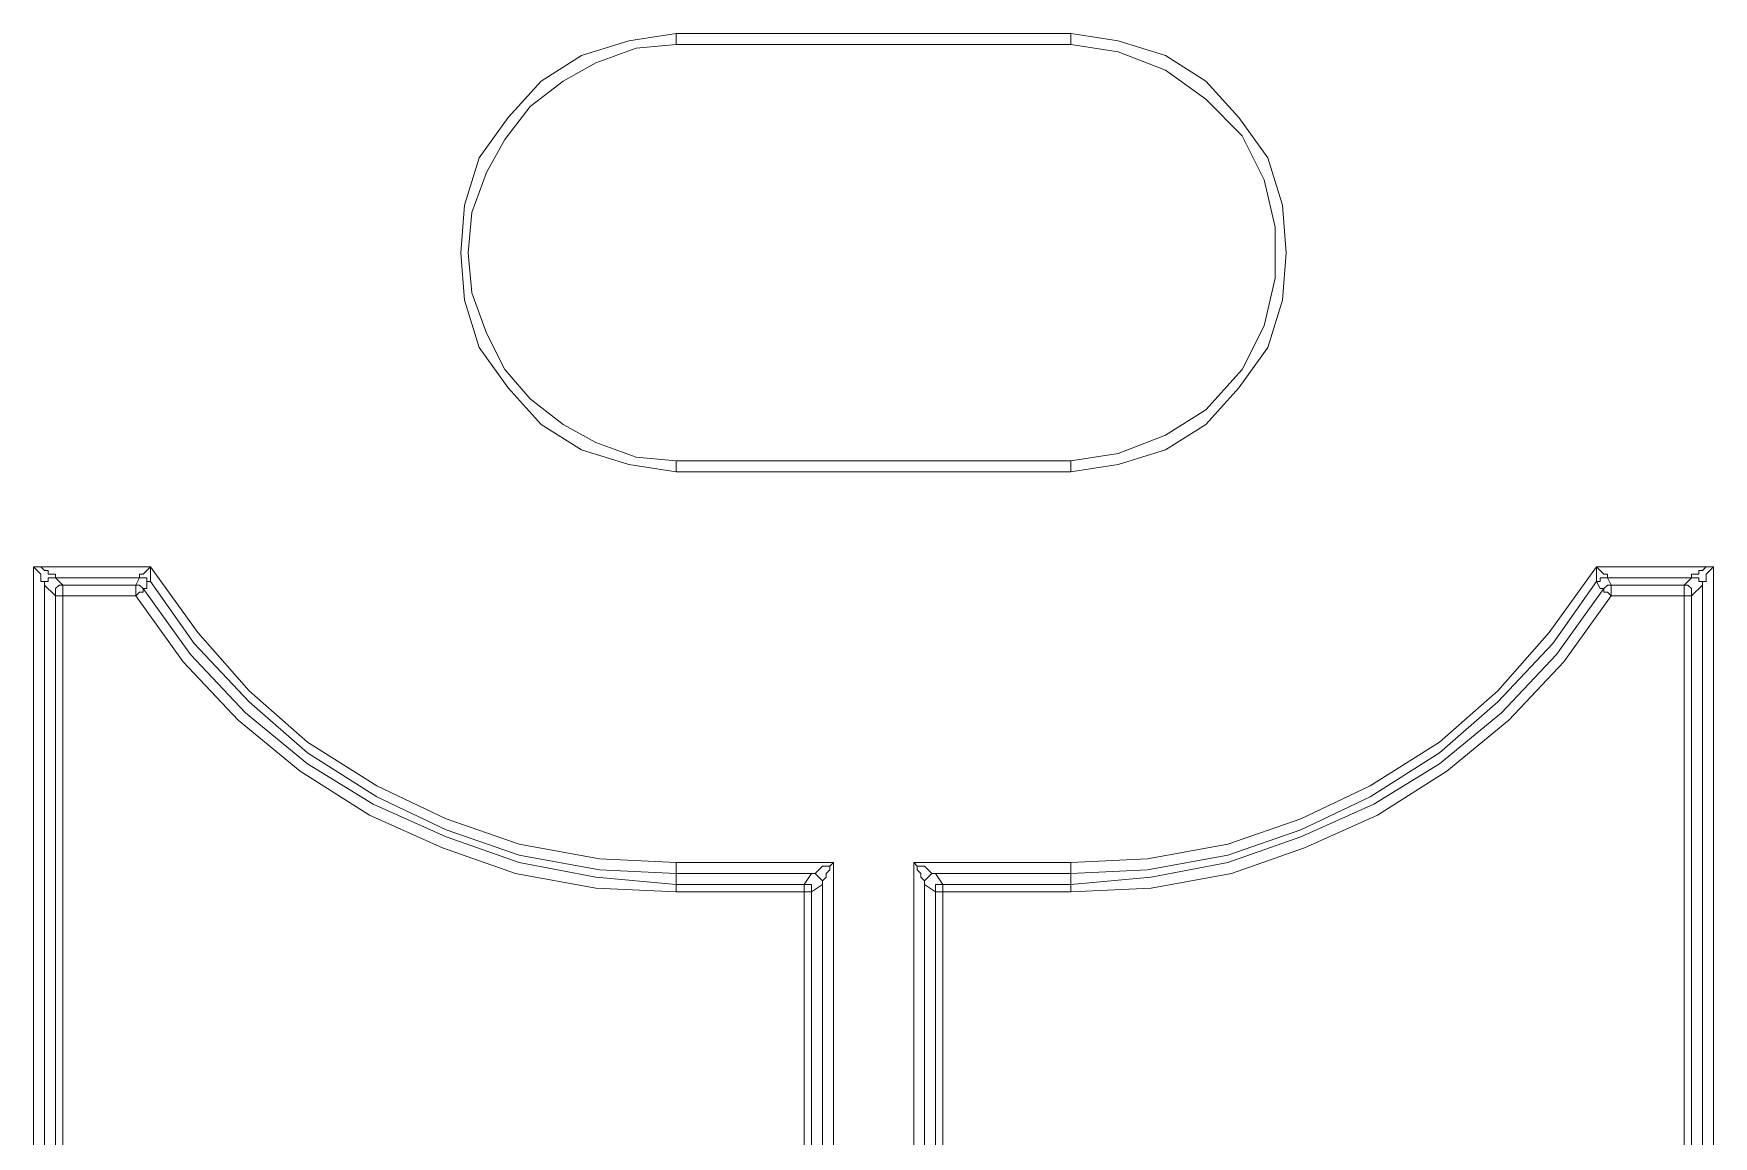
# Model space of a CAD drawing. Header units: centimetres. Extents: x -12.5 to 12.5, y -6.1 to 6.1.
# Drawn here: x -9.046 to -7.423, y -5.061 to -3.995 of the extents above; entities that cross this region are included whole.
import ezdxf

# ---------------------------------------------------------------- set-up
doc = ezdxf.new("R2010")
doc.units = ezdxf.units.CM
doc.header["$MEASUREMENT"] = 0
doc.layers.add('Camada 1', color=7, linetype='Continuous')

msp = doc.modelspace()

# ---------------------------------------------------------------- linework, layer by layer
at = {"layer": 'Camada 1', "lineweight": 9}
for points, knots in [([(-8.42495, -4.41862), (-8.42495, -4.41862), (-8.47081, -4.41156), (-8.47081, -4.41156), (-8.47081, -4.41156), (-8.51667, -4.39745), (-8.51667, -4.39745), (-8.51667, -4.39745), (-8.55548, -4.37276), (-8.55548, -4.37276), (-8.55548, -4.37276), (-8.58723, -4.33748), (-8.58723, -4.33748), (-8.58723, -4.33748), (-8.61545, -4.29867), (-8.61545, -4.29867), (-8.61545, -4.29867), (-8.62956, -4.25281), (-8.62956, -4.25281), (-8.62956, -4.25281), (-8.63309, -4.20695), (-8.63309, -4.20695), (-8.63309, -4.20695), (-8.62956, -4.16109), (-8.62956, -4.16109), (-8.62956, -4.16109), (-8.61545, -4.11523), (-8.61545, -4.11523), (-8.61545, -4.11523), (-8.58723, -4.07642), (-8.58723, -4.07642), (-8.58723, -4.07642), (-8.55548, -4.04114), (-8.55548, -4.04114), (-8.55548, -4.04114), (-8.51667, -4.01645), (-8.51667, -4.01645), (-8.51667, -4.01645), (-8.47081, -4.00234), (-8.47081, -4.00234), (-8.47081, -4.00234), (-8.42495, -3.99528), (-8.42495, -3.99528)], [0, 0, 0, 0, 0.0714286, 0.0714286, 0.0714286, 0.1428571, 0.1428571, 0.1428571, 0.2142857, 0.2142857, 0.2142857, 0.2857143, 0.2857143, 0.2857143, 0.3571429, 0.3571429, 0.3571429, 0.4285714, 0.4285714, 0.4285714, 0.5, 0.5, 0.5, 0.5714286, 0.5714286, 0.5714286, 0.6428571, 0.6428571, 0.6428571, 0.7142857, 0.7142857, 0.7142857, 0.7857143, 0.7857143, 0.7857143, 0.8571429, 0.8571429, 0.8571429, 0.9285714, 0.9285714, 0.9285714, 1, 1, 1, 1]), ([(-8.62603, -4.20695), (-8.62603, -4.20695), (-8.6225, -4.16815), (-8.6225, -4.16815), (-8.6225, -4.16815), (-8.60839, -4.12934), (-8.60839, -4.12934), (-8.60839, -4.12934), (-8.59075, -4.09759), (-8.59075, -4.09759), (-8.59075, -4.09759), (-8.56606, -4.06584), (-8.56606, -4.06584), (-8.56606, -4.06584), (-8.53431, -4.04114), (-8.53431, -4.04114), (-8.53431, -4.04114), (-8.50256, -4.02351), (-8.50256, -4.02351), (-8.50256, -4.02351), (-8.46375, -4.0094), (-8.46375, -4.0094), (-8.46375, -4.0094), (-8.42495, -4.00587), (-8.42495, -4.00587)], [0, 0, 0, 0, 0.125, 0.125, 0.125, 0.25, 0.25, 0.25, 0.375, 0.375, 0.375, 0.5, 0.5, 0.5, 0.625, 0.625, 0.625, 0.75, 0.75, 0.75, 0.875, 0.875, 0.875, 1, 1, 1, 1]), ([(-8.42495, -3.99528), (-8.42495, -3.99528), (-8.42495, -3.99881), (-8.42495, -3.99881), (-8.42495, -3.99881), (-8.42495, -4.00234), (-8.42495, -4.00234), (-8.42495, -4.00234), (-8.42495, -4.00587), (-8.42495, -4.00587)], [0, 0, 0, 0, 0.3333333, 0.3333333, 0.3333333, 0.6666667, 0.6666667, 0.6666667, 1, 1, 1, 1]), ([(-8.04395, -3.99528), (-8.04395, -3.99528), (-7.99809, -4.00234), (-7.99809, -4.00234), (-7.99809, -4.00234), (-7.95223, -4.01645), (-7.95223, -4.01645), (-7.95223, -4.01645), (-7.91342, -4.04114), (-7.91342, -4.04114), (-7.91342, -4.04114), (-7.88167, -4.07642), (-7.88167, -4.07642), (-7.88167, -4.07642), (-7.85345, -4.11523), (-7.85345, -4.11523), (-7.85345, -4.11523), (-7.83934, -4.16109), (-7.83934, -4.16109), (-7.83934, -4.16109), (-7.83581, -4.20695), (-7.83581, -4.20695), (-7.83581, -4.20695), (-7.83934, -4.25281), (-7.83934, -4.25281), (-7.83934, -4.25281), (-7.85345, -4.29867), (-7.85345, -4.29867), (-7.85345, -4.29867), (-7.88167, -4.33748), (-7.88167, -4.33748), (-7.88167, -4.33748), (-7.91342, -4.37276), (-7.91342, -4.37276), (-7.91342, -4.37276), (-7.95223, -4.39745), (-7.95223, -4.39745), (-7.95223, -4.39745), (-7.99809, -4.41156), (-7.99809, -4.41156), (-7.99809, -4.41156), (-8.04395, -4.41862), (-8.04395, -4.41862)], [0, 0, 0, 0, 0.0714286, 0.0714286, 0.0714286, 0.1428571, 0.1428571, 0.1428571, 0.2142857, 0.2142857, 0.2142857, 0.2857143, 0.2857143, 0.2857143, 0.3571429, 0.3571429, 0.3571429, 0.4285714, 0.4285714, 0.4285714, 0.5, 0.5, 0.5, 0.5714286, 0.5714286, 0.5714286, 0.6428571, 0.6428571, 0.6428571, 0.7142857, 0.7142857, 0.7142857, 0.7857143, 0.7857143, 0.7857143, 0.8571429, 0.8571429, 0.8571429, 0.9285714, 0.9285714, 0.9285714, 1, 1, 1, 1]), ([(-8.04395, -4.00587), (-8.04395, -4.00587), (-8.04395, -4.00587), (-8.04395, -4.00587), (-8.04395, -4.00587), (-8.04395, -4.00234), (-8.04395, -4.00234), (-8.04395, -4.00234), (-8.04395, -3.99881), (-8.04395, -3.99881), (-8.04395, -3.99881), (-8.04395, -3.99528), (-8.04395, -3.99528)], [0, 0, 0, 0, 0.25, 0.25, 0.25, 0.5, 0.5, 0.5, 0.75, 0.75, 0.75, 1, 1, 1, 1]), ([(-8.04395, -4.40803), (-8.04395, -4.40803), (-7.99809, -4.40098), (-7.99809, -4.40098), (-7.99809, -4.40098), (-7.95223, -4.38334), (-7.95223, -4.38334), (-7.95223, -4.38334), (-7.91342, -4.35864), (-7.91342, -4.35864), (-7.91342, -4.35864), (-7.87814, -4.31984), (-7.87814, -4.31984), (-7.87814, -4.31984), (-7.85698, -4.27751), (-7.85698, -4.27751), (-7.85698, -4.27751), (-7.84639, -4.23164), (-7.84639, -4.23164), (-7.84639, -4.23164), (-7.84639, -4.18226), (-7.84639, -4.18226), (-7.84639, -4.18226), (-7.85698, -4.1364), (-7.85698, -4.1364), (-7.85698, -4.1364), (-7.87814, -4.09406), (-7.87814, -4.09406), (-7.87814, -4.09406), (-7.91342, -4.05878), (-7.91342, -4.05878), (-7.91342, -4.05878), (-7.95223, -4.03056), (-7.95223, -4.03056), (-7.95223, -4.03056), (-7.99809, -4.01292), (-7.99809, -4.01292), (-7.99809, -4.01292), (-8.04395, -4.00587), (-8.04395, -4.00587)], [0, 0, 0, 0, 0.0769231, 0.0769231, 0.0769231, 0.1538462, 0.1538462, 0.1538462, 0.2307692, 0.2307692, 0.2307692, 0.3076923, 0.3076923, 0.3076923, 0.3846154, 0.3846154, 0.3846154, 0.4615385, 0.4615385, 0.4615385, 0.5384615, 0.5384615, 0.5384615, 0.6153846, 0.6153846, 0.6153846, 0.6923077, 0.6923077, 0.6923077, 0.7692308, 0.7692308, 0.7692308, 0.8461538, 0.8461538, 0.8461538, 0.9230769, 0.9230769, 0.9230769, 1, 1, 1, 1]), ([(-8.42495, -4.40803), (-8.42495, -4.40803), (-8.46375, -4.40451), (-8.46375, -4.40451), (-8.46375, -4.40451), (-8.50256, -4.39039), (-8.50256, -4.39039), (-8.50256, -4.39039), (-8.53431, -4.37276), (-8.53431, -4.37276), (-8.53431, -4.37276), (-8.56606, -4.34806), (-8.56606, -4.34806), (-8.56606, -4.34806), (-8.59075, -4.31984), (-8.59075, -4.31984), (-8.59075, -4.31984), (-8.60839, -4.28456), (-8.60839, -4.28456), (-8.60839, -4.28456), (-8.6225, -4.24576), (-8.6225, -4.24576), (-8.6225, -4.24576), (-8.62603, -4.20695), (-8.62603, -4.20695)], [0, 0, 0, 0, 0.125, 0.125, 0.125, 0.25, 0.25, 0.25, 0.375, 0.375, 0.375, 0.5, 0.5, 0.5, 0.625, 0.625, 0.625, 0.75, 0.75, 0.75, 0.875, 0.875, 0.875, 1, 1, 1, 1]), ([(-8.42495, -4.41862), (-8.42495, -4.41862), (-8.42495, -4.41509), (-8.42495, -4.41509), (-8.42495, -4.41509), (-8.42495, -4.41156), (-8.42495, -4.41156), (-8.42495, -4.41156), (-8.42495, -4.40803), (-8.42495, -4.40803)], [0, 0, 0, 0, 0.3333333, 0.3333333, 0.3333333, 0.6666667, 0.6666667, 0.6666667, 1, 1, 1, 1]), ([(-8.04395, -4.40803), (-8.04395, -4.40803), (-8.04395, -4.40803), (-8.04395, -4.40803), (-8.04395, -4.40803), (-8.04395, -4.41156), (-8.04395, -4.41156), (-8.04395, -4.41156), (-8.04395, -4.41509), (-8.04395, -4.41509), (-8.04395, -4.41509), (-8.04395, -4.41862), (-8.04395, -4.41862)], [0, 0, 0, 0, 0.25, 0.25, 0.25, 0.5, 0.5, 0.5, 0.75, 0.75, 0.75, 1, 1, 1, 1]), ([(-9.03525, -4.52798), (-9.03525, -4.52798), (-9.03525, -4.52798), (-9.03525, -4.52798), (-9.03525, -4.52798), (-9.03525, -4.52445), (-9.03525, -4.52445), (-9.03525, -4.52445), (-9.03878, -4.52445), (-9.03878, -4.52445), (-9.03878, -4.52445), (-9.03878, -4.52092), (-9.03878, -4.52092), (-9.03878, -4.52092), (-9.03878, -4.51739), (-9.03878, -4.51739), (-9.03878, -4.51739), (-9.04231, -4.51387), (-9.04231, -4.51387), (-9.04231, -4.51387), (-9.04584, -4.51034), (-9.04584, -4.51034)], [0, 0, 0, 0, 0.1428571, 0.1428571, 0.1428571, 0.2857143, 0.2857143, 0.2857143, 0.4285714, 0.4285714, 0.4285714, 0.5714286, 0.5714286, 0.5714286, 0.7142857, 0.7142857, 0.7142857, 0.8571429, 0.8571429, 0.8571429, 1, 1, 1, 1]), ([(-9.04584, -4.51034), (-9.04584, -4.51034), (-9.03878, -4.51034), (-9.03878, -4.51034), (-9.03878, -4.51034), (-9.03525, -4.51387), (-9.03525, -4.51387), (-9.03525, -4.51387), (-9.03173, -4.51387), (-9.03173, -4.51387), (-9.03173, -4.51387), (-9.03173, -4.51739), (-9.03173, -4.51739), (-9.03173, -4.51739), (-9.0282, -4.51739), (-9.0282, -4.51739), (-9.0282, -4.51739), (-9.02467, -4.51739), (-9.02467, -4.51739), (-9.02467, -4.51739), (-9.02467, -4.52092), (-9.02467, -4.52092)], [0, 0, 0, 0, 0.1428571, 0.1428571, 0.1428571, 0.2857143, 0.2857143, 0.2857143, 0.4285714, 0.4285714, 0.4285714, 0.5714286, 0.5714286, 0.5714286, 0.7142857, 0.7142857, 0.7142857, 0.8571429, 0.8571429, 0.8571429, 1, 1, 1, 1]), ([(-8.94353, -4.52092), (-8.94353, -4.52092), (-8.94353, -4.52092), (-8.94353, -4.52092), (-8.94353, -4.52092), (-8.94353, -4.51739), (-8.94353, -4.51739), (-8.94353, -4.51739), (-8.94, -4.51739), (-8.94, -4.51739), (-8.94, -4.51739), (-8.93648, -4.51387), (-8.93648, -4.51387), (-8.93648, -4.51387), (-8.93295, -4.51034), (-8.93295, -4.51034)], [0, 0, 0, 0, 0.2, 0.2, 0.2, 0.4, 0.4, 0.4, 0.6, 0.6, 0.6, 0.8, 0.8, 0.8, 1, 1, 1, 1]), ([(-8.93295, -4.51034), (-8.93295, -4.51034), (-8.93295, -4.51034), (-8.93295, -4.51034), (-8.93295, -4.51034), (-8.93295, -4.51739), (-8.93295, -4.51739), (-8.93295, -4.51739), (-8.93295, -4.52092), (-8.93295, -4.52092), (-8.93295, -4.52092), (-8.93295, -4.52445), (-8.93295, -4.52445)], [0, 0, 0, 0, 0.25, 0.25, 0.25, 0.5, 0.5, 0.5, 0.75, 0.75, 0.75, 1, 1, 1, 1]), ([(-8.93295, -4.51034), (-8.93295, -4.51034), (-8.88709, -4.57384), (-8.88709, -4.57384), (-8.88709, -4.57384), (-8.8377, -4.63028), (-8.8377, -4.63028), (-8.8377, -4.63028), (-8.78125, -4.67967), (-8.78125, -4.67967), (-8.78125, -4.67967), (-8.71423, -4.72201), (-8.71423, -4.72201), (-8.71423, -4.72201), (-8.6472, -4.75376), (-8.6472, -4.75376), (-8.6472, -4.75376), (-8.57664, -4.77845), (-8.57664, -4.77845), (-8.57664, -4.77845), (-8.49903, -4.79256), (-8.49903, -4.79256), (-8.49903, -4.79256), (-8.42495, -4.79609), (-8.42495, -4.79609)], [0, 0, 0, 0, 0.125, 0.125, 0.125, 0.25, 0.25, 0.25, 0.375, 0.375, 0.375, 0.5, 0.5, 0.5, 0.625, 0.625, 0.625, 0.75, 0.75, 0.75, 0.875, 0.875, 0.875, 1, 1, 1, 1]), ([(-8.04395, -4.79609), (-8.04395, -4.79609), (-7.96987, -4.79256), (-7.96987, -4.79256), (-7.96987, -4.79256), (-7.89225, -4.77845), (-7.89225, -4.77845), (-7.89225, -4.77845), (-7.8217, -4.75376), (-7.8217, -4.75376), (-7.8217, -4.75376), (-7.75467, -4.72201), (-7.75467, -4.72201), (-7.75467, -4.72201), (-7.68764, -4.67967), (-7.68764, -4.67967), (-7.68764, -4.67967), (-7.6312, -4.63028), (-7.6312, -4.63028), (-7.6312, -4.63028), (-7.58181, -4.57384), (-7.58181, -4.57384), (-7.58181, -4.57384), (-7.53595, -4.51034), (-7.53595, -4.51034)], [0, 0, 0, 0, 0.125, 0.125, 0.125, 0.25, 0.25, 0.25, 0.375, 0.375, 0.375, 0.5, 0.5, 0.5, 0.625, 0.625, 0.625, 0.75, 0.75, 0.75, 0.875, 0.875, 0.875, 1, 1, 1, 1]), ([(-7.53595, -4.52445), (-7.53595, -4.52445), (-7.53595, -4.52445), (-7.53595, -4.52445), (-7.53595, -4.52445), (-7.53595, -4.52092), (-7.53595, -4.52092), (-7.53595, -4.52092), (-7.53595, -4.51739), (-7.53595, -4.51739), (-7.53595, -4.51739), (-7.53595, -4.51034), (-7.53595, -4.51034)], [0, 0, 0, 0, 0.25, 0.25, 0.25, 0.5, 0.5, 0.5, 0.75, 0.75, 0.75, 1, 1, 1, 1]), ([(-7.53595, -4.51034), (-7.53595, -4.51034), (-7.53595, -4.51034), (-7.53595, -4.51034), (-7.53595, -4.51034), (-7.53242, -4.51387), (-7.53242, -4.51387), (-7.53242, -4.51387), (-7.52889, -4.51739), (-7.52889, -4.51739), (-7.52889, -4.51739), (-7.52537, -4.51739), (-7.52537, -4.51739), (-7.52537, -4.51739), (-7.52537, -4.52092), (-7.52537, -4.52092)], [0, 0, 0, 0, 0.2, 0.2, 0.2, 0.4, 0.4, 0.4, 0.6, 0.6, 0.6, 0.8, 0.8, 0.8, 1, 1, 1, 1]), ([(-7.44423, -4.52092), (-7.44423, -4.52092), (-7.44423, -4.52092), (-7.44423, -4.52092), (-7.44423, -4.52092), (-7.44423, -4.51739), (-7.44423, -4.51739), (-7.44423, -4.51739), (-7.4407, -4.51739), (-7.4407, -4.51739), (-7.4407, -4.51739), (-7.43717, -4.51739), (-7.43717, -4.51739), (-7.43717, -4.51739), (-7.43717, -4.51387), (-7.43717, -4.51387), (-7.43717, -4.51387), (-7.43364, -4.51387), (-7.43364, -4.51387), (-7.43364, -4.51387), (-7.43012, -4.51034), (-7.43012, -4.51034), (-7.43012, -4.51034), (-7.42306, -4.51034), (-7.42306, -4.51034)], [0, 0, 0, 0, 0.125, 0.125, 0.125, 0.25, 0.25, 0.25, 0.375, 0.375, 0.375, 0.5, 0.5, 0.5, 0.625, 0.625, 0.625, 0.75, 0.75, 0.75, 0.875, 0.875, 0.875, 1, 1, 1, 1]), ([(-7.42306, -4.51034), (-7.42306, -4.51034), (-7.42659, -4.51387), (-7.42659, -4.51387), (-7.42659, -4.51387), (-7.43012, -4.51739), (-7.43012, -4.51739), (-7.43012, -4.51739), (-7.43012, -4.52092), (-7.43012, -4.52092), (-7.43012, -4.52092), (-7.43012, -4.52445), (-7.43012, -4.52445), (-7.43012, -4.52445), (-7.43364, -4.52445), (-7.43364, -4.52445), (-7.43364, -4.52445), (-7.43364, -4.52798), (-7.43364, -4.52798)], [0, 0, 0, 0, 0.1666667, 0.1666667, 0.1666667, 0.3333333, 0.3333333, 0.3333333, 0.5, 0.5, 0.5, 0.6666667, 0.6666667, 0.6666667, 0.8333333, 0.8333333, 0.8333333, 1, 1, 1, 1]), ([(-9.03525, -4.52798), (-9.03525, -4.52798), (-9.03525, -4.52798), (-9.03525, -4.52798), (-9.03525, -4.52798), (-9.03525, -4.52445), (-9.03525, -4.52445), (-9.03525, -4.52445), (-9.03173, -4.52445), (-9.03173, -4.52445), (-9.03173, -4.52445), (-9.03173, -4.52092), (-9.03173, -4.52092), (-9.03173, -4.52092), (-9.0282, -4.52092), (-9.0282, -4.52092), (-9.0282, -4.52092), (-9.02467, -4.52092), (-9.02467, -4.52092)], [0, 0, 0, 0, 0.1666667, 0.1666667, 0.1666667, 0.3333333, 0.3333333, 0.3333333, 0.5, 0.5, 0.5, 0.6666667, 0.6666667, 0.6666667, 0.8333333, 0.8333333, 0.8333333, 1, 1, 1, 1]), ([(-8.93295, -4.52445), (-8.93295, -4.52445), (-8.93648, -4.52445), (-8.93648, -4.52445), (-8.93648, -4.52445), (-8.93648, -4.52092), (-8.93648, -4.52092), (-8.93648, -4.52092), (-8.94, -4.52092), (-8.94, -4.52092), (-8.94, -4.52092), (-8.94353, -4.52092), (-8.94353, -4.52092)], [0, 0, 0, 0, 0.25, 0.25, 0.25, 0.5, 0.5, 0.5, 0.75, 0.75, 0.75, 1, 1, 1, 1]), ([(-8.93295, -4.52445), (-8.93295, -4.52445), (-8.93295, -4.52445), (-8.93295, -4.52445), (-8.93295, -4.52445), (-8.93648, -4.52445), (-8.93648, -4.52445), (-8.93648, -4.52445), (-8.93648, -4.53151), (-8.93648, -4.53151), (-8.93648, -4.53151), (-8.94, -4.53151), (-8.94, -4.53151)], [0, 0, 0, 0, 0.25, 0.25, 0.25, 0.5, 0.5, 0.5, 0.75, 0.75, 0.75, 1, 1, 1, 1]), ([(-8.42495, -4.80667), (-8.42495, -4.80667), (-8.49903, -4.80315), (-8.49903, -4.80315), (-8.49903, -4.80315), (-8.57664, -4.78903), (-8.57664, -4.78903), (-8.57664, -4.78903), (-8.6472, -4.76434), (-8.6472, -4.76434), (-8.6472, -4.76434), (-8.71423, -4.73259), (-8.71423, -4.73259), (-8.71423, -4.73259), (-8.78125, -4.69026), (-8.78125, -4.69026), (-8.78125, -4.69026), (-8.8377, -4.64087), (-8.8377, -4.64087), (-8.8377, -4.64087), (-8.89062, -4.58442), (-8.89062, -4.58442), (-8.89062, -4.58442), (-8.93295, -4.52445), (-8.93295, -4.52445)], [0, 0, 0, 0, 0.125, 0.125, 0.125, 0.25, 0.25, 0.25, 0.375, 0.375, 0.375, 0.5, 0.5, 0.5, 0.625, 0.625, 0.625, 0.75, 0.75, 0.75, 0.875, 0.875, 0.875, 1, 1, 1, 1]), ([(-7.53595, -4.52445), (-7.53595, -4.52445), (-7.57828, -4.58442), (-7.57828, -4.58442), (-7.57828, -4.58442), (-7.6312, -4.64087), (-7.6312, -4.64087), (-7.6312, -4.64087), (-7.68764, -4.69026), (-7.68764, -4.69026), (-7.68764, -4.69026), (-7.75467, -4.73259), (-7.75467, -4.73259), (-7.75467, -4.73259), (-7.8217, -4.76434), (-7.8217, -4.76434), (-7.8217, -4.76434), (-7.89225, -4.78903), (-7.89225, -4.78903), (-7.89225, -4.78903), (-7.96987, -4.80315), (-7.96987, -4.80315), (-7.96987, -4.80315), (-8.04395, -4.80667), (-8.04395, -4.80667)], [0, 0, 0, 0, 0.125, 0.125, 0.125, 0.25, 0.25, 0.25, 0.375, 0.375, 0.375, 0.5, 0.5, 0.5, 0.625, 0.625, 0.625, 0.75, 0.75, 0.75, 0.875, 0.875, 0.875, 1, 1, 1, 1]), ([(-7.53595, -4.52445), (-7.53595, -4.52445), (-7.53242, -4.52445), (-7.53242, -4.52445), (-7.53242, -4.52445), (-7.53242, -4.52092), (-7.53242, -4.52092), (-7.53242, -4.52092), (-7.52889, -4.52092), (-7.52889, -4.52092), (-7.52889, -4.52092), (-7.52537, -4.52092), (-7.52537, -4.52092)], [0, 0, 0, 0, 0.25, 0.25, 0.25, 0.5, 0.5, 0.5, 0.75, 0.75, 0.75, 1, 1, 1, 1]), ([(-7.52889, -4.53151), (-7.52889, -4.53151), (-7.52889, -4.53151), (-7.52889, -4.53151), (-7.52889, -4.53151), (-7.53242, -4.53151), (-7.53242, -4.53151), (-7.53242, -4.53151), (-7.53595, -4.52445), (-7.53595, -4.52445)], [0, 0, 0, 0, 0.3333333, 0.3333333, 0.3333333, 0.6666667, 0.6666667, 0.6666667, 1, 1, 1, 1]), ([(-7.43364, -4.52798), (-7.43364, -4.52798), (-7.43364, -4.52798), (-7.43364, -4.52798), (-7.43364, -4.52798), (-7.43364, -4.52445), (-7.43364, -4.52445), (-7.43364, -4.52445), (-7.43717, -4.52445), (-7.43717, -4.52445), (-7.43717, -4.52445), (-7.43717, -4.52092), (-7.43717, -4.52092), (-7.43717, -4.52092), (-7.4407, -4.52092), (-7.4407, -4.52092), (-7.4407, -4.52092), (-7.44423, -4.52092), (-7.44423, -4.52092)], [0, 0, 0, 0, 0.1666667, 0.1666667, 0.1666667, 0.3333333, 0.3333333, 0.3333333, 0.5, 0.5, 0.5, 0.6666667, 0.6666667, 0.6666667, 0.8333333, 0.8333333, 0.8333333, 1, 1, 1, 1]), ([(-9.02467, -4.53856), (-9.02467, -4.53856), (-9.02467, -4.53503), (-9.02467, -4.53503), (-9.02467, -4.53503), (-9.02467, -4.53151), (-9.02467, -4.53151), (-9.02467, -4.53151), (-9.02114, -4.52798), (-9.02114, -4.52798), (-9.02114, -4.52798), (-9.01762, -4.52798), (-9.01762, -4.52798)], [0, 0, 0, 0, 0.25, 0.25, 0.25, 0.5, 0.5, 0.5, 0.75, 0.75, 0.75, 1, 1, 1, 1]), ([(-9.02467, -4.53856), (-9.02467, -4.53856), (-9.02467, -4.53856), (-9.02467, -4.53856), (-9.02467, -4.53856), (-9.02114, -4.53856), (-9.02114, -4.53856), (-9.02114, -4.53856), (-9.01762, -4.53856), (-9.01762, -4.53856)], [0, 0, 0, 0, 0.3333333, 0.3333333, 0.3333333, 0.6666667, 0.6666667, 0.6666667, 1, 1, 1, 1]), ([(-9.01762, -4.53856), (-9.01762, -4.53856), (-9.01762, -4.53503), (-9.01762, -4.53503), (-9.01762, -4.53503), (-9.01762, -4.53151), (-9.01762, -4.53151), (-9.01762, -4.53151), (-9.01762, -4.52798), (-9.01762, -4.52798)], [0, 0, 0, 0, 0.3333333, 0.3333333, 0.3333333, 0.6666667, 0.6666667, 0.6666667, 1, 1, 1, 1]), ([(-8.94, -4.53151), (-8.94, -4.53151), (-8.94, -4.53151), (-8.94, -4.53151), (-8.94, -4.53151), (-8.94353, -4.52798), (-8.94353, -4.52798), (-8.94353, -4.52798), (-8.94706, -4.52798), (-8.94706, -4.52798)], [0, 0, 0, 0, 0.3333333, 0.3333333, 0.3333333, 0.6666667, 0.6666667, 0.6666667, 1, 1, 1, 1]), ([(-8.94706, -4.53856), (-8.94706, -4.53856), (-8.94706, -4.53503), (-8.94706, -4.53503), (-8.94706, -4.53503), (-8.94706, -4.53151), (-8.94706, -4.53151), (-8.94706, -4.53151), (-8.94706, -4.52798), (-8.94706, -4.52798)], [0, 0, 0, 0, 0.3333333, 0.3333333, 0.3333333, 0.6666667, 0.6666667, 0.6666667, 1, 1, 1, 1]), ([(-8.94706, -4.53856), (-8.94706, -4.53856), (-8.94706, -4.53856), (-8.94706, -4.53856), (-8.94706, -4.53856), (-8.94353, -4.53503), (-8.94353, -4.53503), (-8.94353, -4.53503), (-8.94, -4.53503), (-8.94, -4.53503), (-8.94, -4.53503), (-8.94, -4.53151), (-8.94, -4.53151)], [0, 0, 0, 0, 0.25, 0.25, 0.25, 0.5, 0.5, 0.5, 0.75, 0.75, 0.75, 1, 1, 1, 1]), ([(-8.42495, -4.82431), (-8.42495, -4.82431), (-8.50256, -4.82078), (-8.50256, -4.82078), (-8.50256, -4.82078), (-8.58017, -4.80667), (-8.58017, -4.80667), (-8.58017, -4.80667), (-8.65073, -4.78198), (-8.65073, -4.78198), (-8.65073, -4.78198), (-8.72128, -4.75023), (-8.72128, -4.75023), (-8.72128, -4.75023), (-8.78831, -4.70789), (-8.78831, -4.70789), (-8.78831, -4.70789), (-8.84828, -4.65851), (-8.84828, -4.65851), (-8.84828, -4.65851), (-8.9012, -4.60206), (-8.9012, -4.60206), (-8.9012, -4.60206), (-8.94706, -4.53856), (-8.94706, -4.53856)], [0, 0, 0, 0, 0.125, 0.125, 0.125, 0.25, 0.25, 0.25, 0.375, 0.375, 0.375, 0.5, 0.5, 0.5, 0.625, 0.625, 0.625, 0.75, 0.75, 0.75, 0.875, 0.875, 0.875, 1, 1, 1, 1]), ([(-8.94, -4.53151), (-8.94, -4.53151), (-8.89414, -4.59501), (-8.89414, -4.59501), (-8.89414, -4.59501), (-8.84123, -4.65145), (-8.84123, -4.65145), (-8.84123, -4.65145), (-8.78125, -4.70084), (-8.78125, -4.70084), (-8.78125, -4.70084), (-8.71775, -4.73965), (-8.71775, -4.73965), (-8.71775, -4.73965), (-8.6472, -4.7714), (-8.6472, -4.7714), (-8.6472, -4.7714), (-8.57664, -4.79609), (-8.57664, -4.79609), (-8.57664, -4.79609), (-8.50256, -4.8102), (-8.50256, -4.8102), (-8.50256, -4.8102), (-8.42495, -4.81726), (-8.42495, -4.81726)], [0, 0, 0, 0, 0.125, 0.125, 0.125, 0.25, 0.25, 0.25, 0.375, 0.375, 0.375, 0.5, 0.5, 0.5, 0.625, 0.625, 0.625, 0.75, 0.75, 0.75, 0.875, 0.875, 0.875, 1, 1, 1, 1]), ([(-8.04395, -4.81726), (-8.04395, -4.81726), (-7.96634, -4.8102), (-7.96634, -4.8102), (-7.96634, -4.8102), (-7.89225, -4.79609), (-7.89225, -4.79609), (-7.89225, -4.79609), (-7.8217, -4.7714), (-7.8217, -4.7714), (-7.8217, -4.7714), (-7.75114, -4.73965), (-7.75114, -4.73965), (-7.75114, -4.73965), (-7.68764, -4.70084), (-7.68764, -4.70084), (-7.68764, -4.70084), (-7.62767, -4.65145), (-7.62767, -4.65145), (-7.62767, -4.65145), (-7.57475, -4.59501), (-7.57475, -4.59501), (-7.57475, -4.59501), (-7.52889, -4.53151), (-7.52889, -4.53151)], [0, 0, 0, 0, 0.125, 0.125, 0.125, 0.25, 0.25, 0.25, 0.375, 0.375, 0.375, 0.5, 0.5, 0.5, 0.625, 0.625, 0.625, 0.75, 0.75, 0.75, 0.875, 0.875, 0.875, 1, 1, 1, 1]), ([(-7.52184, -4.53856), (-7.52184, -4.53856), (-7.5677, -4.60206), (-7.5677, -4.60206), (-7.5677, -4.60206), (-7.62062, -4.65851), (-7.62062, -4.65851), (-7.62062, -4.65851), (-7.68059, -4.70789), (-7.68059, -4.70789), (-7.68059, -4.70789), (-7.74762, -4.75023), (-7.74762, -4.75023), (-7.74762, -4.75023), (-7.81817, -4.78198), (-7.81817, -4.78198), (-7.81817, -4.78198), (-7.88873, -4.80667), (-7.88873, -4.80667), (-7.88873, -4.80667), (-7.96634, -4.82078), (-7.96634, -4.82078), (-7.96634, -4.82078), (-8.04395, -4.82431), (-8.04395, -4.82431)], [0, 0, 0, 0, 0.125, 0.125, 0.125, 0.25, 0.25, 0.25, 0.375, 0.375, 0.375, 0.5, 0.5, 0.5, 0.625, 0.625, 0.625, 0.75, 0.75, 0.75, 0.875, 0.875, 0.875, 1, 1, 1, 1]), ([(-7.52889, -4.53151), (-7.52889, -4.53151), (-7.52889, -4.53151), (-7.52889, -4.53151), (-7.52889, -4.53151), (-7.52537, -4.52798), (-7.52537, -4.52798), (-7.52537, -4.52798), (-7.52184, -4.52798), (-7.52184, -4.52798)], [0, 0, 0, 0, 0.3333333, 0.3333333, 0.3333333, 0.6666667, 0.6666667, 0.6666667, 1, 1, 1, 1]), ([(-7.52889, -4.53151), (-7.52889, -4.53151), (-7.52889, -4.53151), (-7.52889, -4.53151), (-7.52889, -4.53151), (-7.52889, -4.53503), (-7.52889, -4.53503), (-7.52889, -4.53503), (-7.52537, -4.53503), (-7.52537, -4.53503), (-7.52537, -4.53503), (-7.52184, -4.53856), (-7.52184, -4.53856)], [0, 0, 0, 0, 0.25, 0.25, 0.25, 0.5, 0.5, 0.5, 0.75, 0.75, 0.75, 1, 1, 1, 1]), ([(-7.52184, -4.53856), (-7.52184, -4.53856), (-7.52184, -4.53503), (-7.52184, -4.53503), (-7.52184, -4.53503), (-7.52184, -4.53151), (-7.52184, -4.53151), (-7.52184, -4.53151), (-7.52184, -4.52798), (-7.52184, -4.52798)], [0, 0, 0, 0, 0.3333333, 0.3333333, 0.3333333, 0.6666667, 0.6666667, 0.6666667, 1, 1, 1, 1]), ([(-7.44423, -4.53856), (-7.44423, -4.53856), (-7.44423, -4.53503), (-7.44423, -4.53503), (-7.44423, -4.53503), (-7.44423, -4.53151), (-7.44423, -4.53151), (-7.44423, -4.53151), (-7.44775, -4.52798), (-7.44775, -4.52798), (-7.44775, -4.52798), (-7.45128, -4.52798), (-7.45128, -4.52798)], [0, 0, 0, 0, 0.25, 0.25, 0.25, 0.5, 0.5, 0.5, 0.75, 0.75, 0.75, 1, 1, 1, 1]), ([(-7.45128, -4.53856), (-7.45128, -4.53856), (-7.45128, -4.53503), (-7.45128, -4.53503), (-7.45128, -4.53503), (-7.45128, -4.53151), (-7.45128, -4.53151), (-7.45128, -4.53151), (-7.45128, -4.52798), (-7.45128, -4.52798)], [0, 0, 0, 0, 0.3333333, 0.3333333, 0.3333333, 0.6666667, 0.6666667, 0.6666667, 1, 1, 1, 1]), ([(-7.45128, -4.53856), (-7.45128, -4.53856), (-7.45128, -4.53856), (-7.45128, -4.53856), (-7.45128, -4.53856), (-7.44775, -4.53856), (-7.44775, -4.53856), (-7.44775, -4.53856), (-7.44423, -4.53856), (-7.44423, -4.53856)], [0, 0, 0, 0, 0.3333333, 0.3333333, 0.3333333, 0.6666667, 0.6666667, 0.6666667, 1, 1, 1, 1]), ([(-8.42495, -4.79609), (-8.42495, -4.79609), (-8.42495, -4.79962), (-8.42495, -4.79962), (-8.42495, -4.79962), (-8.42495, -4.80315), (-8.42495, -4.80315), (-8.42495, -4.80315), (-8.42495, -4.80667), (-8.42495, -4.80667)], [0, 0, 0, 0, 0.3333333, 0.3333333, 0.3333333, 0.6666667, 0.6666667, 0.6666667, 1, 1, 1, 1]), ([(-8.29442, -4.80667), (-8.29442, -4.80667), (-8.29442, -4.80667), (-8.29442, -4.80667), (-8.29442, -4.80667), (-8.29089, -4.80667), (-8.29089, -4.80667), (-8.29089, -4.80667), (-8.28737, -4.80315), (-8.28737, -4.80315), (-8.28737, -4.80315), (-8.28384, -4.79962), (-8.28384, -4.79962), (-8.28384, -4.79962), (-8.27678, -4.79962), (-8.27678, -4.79962), (-8.27678, -4.79962), (-8.27325, -4.79609), (-8.27325, -4.79609)], [0, 0, 0, 0, 0.1666667, 0.1666667, 0.1666667, 0.3333333, 0.3333333, 0.3333333, 0.5, 0.5, 0.5, 0.6666667, 0.6666667, 0.6666667, 0.8333333, 0.8333333, 0.8333333, 1, 1, 1, 1]), ([(-8.27325, -4.79609), (-8.27325, -4.79609), (-8.27678, -4.79962), (-8.27678, -4.79962), (-8.27678, -4.79962), (-8.27678, -4.80315), (-8.27678, -4.80315), (-8.27678, -4.80315), (-8.28031, -4.80667), (-8.28031, -4.80667), (-8.28031, -4.80667), (-8.28031, -4.8102), (-8.28031, -4.8102), (-8.28031, -4.8102), (-8.28384, -4.81373), (-8.28384, -4.81373), (-8.28384, -4.81373), (-8.28384, -4.81726), (-8.28384, -4.81726)], [0, 0, 0, 0, 0.1666667, 0.1666667, 0.1666667, 0.3333333, 0.3333333, 0.3333333, 0.5, 0.5, 0.5, 0.6666667, 0.6666667, 0.6666667, 0.8333333, 0.8333333, 0.8333333, 1, 1, 1, 1]), ([(-8.18506, -4.81726), (-8.18506, -4.81726), (-8.18506, -4.81726), (-8.18506, -4.81726), (-8.18506, -4.81726), (-8.18506, -4.81373), (-8.18506, -4.81373), (-8.18506, -4.81373), (-8.18859, -4.8102), (-8.18859, -4.8102), (-8.18859, -4.8102), (-8.18859, -4.80667), (-8.18859, -4.80667), (-8.18859, -4.80667), (-8.19212, -4.80315), (-8.19212, -4.80315), (-8.19212, -4.80315), (-8.19212, -4.79962), (-8.19212, -4.79962), (-8.19212, -4.79962), (-8.19564, -4.79609), (-8.19564, -4.79609)], [0, 0, 0, 0, 0.1428571, 0.1428571, 0.1428571, 0.2857143, 0.2857143, 0.2857143, 0.4285714, 0.4285714, 0.4285714, 0.5714286, 0.5714286, 0.5714286, 0.7142857, 0.7142857, 0.7142857, 0.8571429, 0.8571429, 0.8571429, 1, 1, 1, 1]), ([(-8.19564, -4.79609), (-8.19564, -4.79609), (-8.19212, -4.79962), (-8.19212, -4.79962), (-8.19212, -4.79962), (-8.18506, -4.79962), (-8.18506, -4.79962), (-8.18506, -4.79962), (-8.18153, -4.80315), (-8.18153, -4.80315), (-8.18153, -4.80315), (-8.178, -4.80667), (-8.178, -4.80667), (-8.178, -4.80667), (-8.17448, -4.80667), (-8.17448, -4.80667)], [0, 0, 0, 0, 0.2, 0.2, 0.2, 0.4, 0.4, 0.4, 0.6, 0.6, 0.6, 0.8, 0.8, 0.8, 1, 1, 1, 1]), ([(-8.04395, -4.80667), (-8.04395, -4.80667), (-8.04395, -4.80667), (-8.04395, -4.80667), (-8.04395, -4.80667), (-8.04395, -4.80315), (-8.04395, -4.80315), (-8.04395, -4.80315), (-8.04395, -4.79962), (-8.04395, -4.79962), (-8.04395, -4.79962), (-8.04395, -4.79609), (-8.04395, -4.79609)], [0, 0, 0, 0, 0.25, 0.25, 0.25, 0.5, 0.5, 0.5, 0.75, 0.75, 0.75, 1, 1, 1, 1]), ([(-8.42495, -4.82431), (-8.42495, -4.82431), (-8.42495, -4.82431), (-8.42495, -4.82431), (-8.42495, -4.82431), (-8.42495, -4.82078), (-8.42495, -4.82078), (-8.42495, -4.82078), (-8.42495, -4.81726), (-8.42495, -4.81726)], [0, 0, 0, 0, 0.3333333, 0.3333333, 0.3333333, 0.6666667, 0.6666667, 0.6666667, 1, 1, 1, 1]), ([(-8.29442, -4.82431), (-8.29442, -4.82431), (-8.29442, -4.82431), (-8.29442, -4.82431), (-8.29442, -4.82431), (-8.29442, -4.82078), (-8.29442, -4.82078), (-8.29442, -4.82078), (-8.29442, -4.81726), (-8.29442, -4.81726), (-8.29442, -4.81726), (-8.29795, -4.81726), (-8.29795, -4.81726), (-8.29795, -4.81726), (-8.30148, -4.81726), (-8.30148, -4.81726)], [0, 0, 0, 0, 0.2, 0.2, 0.2, 0.4, 0.4, 0.4, 0.6, 0.6, 0.6, 0.8, 0.8, 0.8, 1, 1, 1, 1]), ([(-8.30148, -4.82431), (-8.30148, -4.82431), (-8.30148, -4.82431), (-8.30148, -4.82431), (-8.30148, -4.82431), (-8.30148, -4.82078), (-8.30148, -4.82078), (-8.30148, -4.82078), (-8.30148, -4.81726), (-8.30148, -4.81726)], [0, 0, 0, 0, 0.3333333, 0.3333333, 0.3333333, 0.6666667, 0.6666667, 0.6666667, 1, 1, 1, 1]), ([(-8.28384, -4.81726), (-8.28384, -4.81726), (-8.28384, -4.81373), (-8.28384, -4.81373), (-8.28384, -4.81373), (-8.28737, -4.8102), (-8.28737, -4.8102), (-8.28737, -4.8102), (-8.29089, -4.80667), (-8.29089, -4.80667), (-8.29089, -4.80667), (-8.29442, -4.80667), (-8.29442, -4.80667)], [0, 0, 0, 0, 0.25, 0.25, 0.25, 0.5, 0.5, 0.5, 0.75, 0.75, 0.75, 1, 1, 1, 1]), ([(-8.17448, -4.80667), (-8.17448, -4.80667), (-8.17448, -4.80667), (-8.17448, -4.80667), (-8.17448, -4.80667), (-8.178, -4.80667), (-8.178, -4.80667), (-8.178, -4.80667), (-8.18153, -4.8102), (-8.18153, -4.8102), (-8.18153, -4.8102), (-8.18506, -4.81373), (-8.18506, -4.81373), (-8.18506, -4.81373), (-8.18506, -4.81726), (-8.18506, -4.81726)], [0, 0, 0, 0, 0.2, 0.2, 0.2, 0.4, 0.4, 0.4, 0.6, 0.6, 0.6, 0.8, 0.8, 0.8, 1, 1, 1, 1]), ([(-8.16742, -4.81726), (-8.16742, -4.81726), (-8.16742, -4.81726), (-8.16742, -4.81726), (-8.16742, -4.81726), (-8.17095, -4.81726), (-8.17095, -4.81726), (-8.17095, -4.81726), (-8.17448, -4.81726), (-8.17448, -4.81726), (-8.17448, -4.81726), (-8.17448, -4.82078), (-8.17448, -4.82078), (-8.17448, -4.82078), (-8.17448, -4.82431), (-8.17448, -4.82431)], [0, 0, 0, 0, 0.2, 0.2, 0.2, 0.4, 0.4, 0.4, 0.6, 0.6, 0.6, 0.8, 0.8, 0.8, 1, 1, 1, 1]), ([(-8.16742, -4.81726), (-8.16742, -4.81726), (-8.16742, -4.81726), (-8.16742, -4.81726), (-8.16742, -4.81726), (-8.16742, -4.82078), (-8.16742, -4.82078), (-8.16742, -4.82078), (-8.16742, -4.82431), (-8.16742, -4.82431)], [0, 0, 0, 0, 0.3333333, 0.3333333, 0.3333333, 0.6666667, 0.6666667, 0.6666667, 1, 1, 1, 1]), ([(-8.04395, -4.81726), (-8.04395, -4.81726), (-8.04395, -4.81726), (-8.04395, -4.81726), (-8.04395, -4.81726), (-8.04395, -4.82078), (-8.04395, -4.82078), (-8.04395, -4.82078), (-8.04395, -4.82431), (-8.04395, -4.82431)], [0, 0, 0, 0, 0.3333333, 0.3333333, 0.3333333, 0.6666667, 0.6666667, 0.6666667, 1, 1, 1, 1]), ([(-8.29442, -4.82431), (-8.29442, -4.82431), (-8.29442, -4.82431), (-8.29442, -4.82431), (-8.29442, -4.82431), (-8.29795, -4.82431), (-8.29795, -4.82431), (-8.29795, -4.82431), (-8.30148, -4.82431), (-8.30148, -4.82431)], [0, 0, 0, 0, 0.3333333, 0.3333333, 0.3333333, 0.6666667, 0.6666667, 0.6666667, 1, 1, 1, 1]), ([(-8.17448, -4.82431), (-8.17448, -4.82431), (-8.17448, -4.82431), (-8.17448, -4.82431), (-8.17448, -4.82431), (-8.17095, -4.82431), (-8.17095, -4.82431), (-8.17095, -4.82431), (-8.16742, -4.82431), (-8.16742, -4.82431)], [0, 0, 0, 0, 0.3333333, 0.3333333, 0.3333333, 0.6666667, 0.6666667, 0.6666667, 1, 1, 1, 1])]:
    msp.add_open_spline(points, degree=3, knots=knots, dxfattribs=at)
for points in [[(-8.42495, -3.99528), (-8.42495, -3.99528), (-8.04395, -3.99528), (-8.04395, -3.99528)], [(-8.04395, -4.00587), (-8.04395, -4.00587), (-8.42495, -4.00587), (-8.42495, -4.00587)], [(-8.42495, -4.40803), (-8.42495, -4.40803), (-8.04395, -4.40803), (-8.04395, -4.40803)], [(-8.04395, -4.41862), (-8.04395, -4.41862), (-8.42495, -4.41862), (-8.42495, -4.41862)], [(-9.04584, -4.51034), (-9.04584, -4.51034), (-8.93295, -4.51034), (-8.93295, -4.51034)], [(-9.04584, -5.71331), (-9.04584, -5.71331), (-9.04584, -4.51034), (-9.04584, -4.51034)], [(-7.53595, -4.51034), (-7.53595, -4.51034), (-7.42306, -4.51034), (-7.42306, -4.51034)], [(-7.42306, -4.51034), (-7.42306, -4.51034), (-7.42306, -5.71331), (-7.42306, -5.71331)], [(-8.94353, -4.52092), (-8.94353, -4.52092), (-9.02467, -4.52092), (-9.02467, -4.52092)], [(-9.02467, -4.52092), (-9.02467, -4.52092), (-9.01762, -4.52798), (-9.01762, -4.52798)], [(-8.94706, -4.52798), (-8.94706, -4.52798), (-8.94353, -4.52092), (-8.94353, -4.52092)], [(-7.44423, -4.52092), (-7.44423, -4.52092), (-7.52537, -4.52092), (-7.52537, -4.52092)], [(-7.52537, -4.52092), (-7.52537, -4.52092), (-7.52184, -4.52798), (-7.52184, -4.52798)], [(-7.45128, -4.52798), (-7.45128, -4.52798), (-7.44423, -4.52092), (-7.44423, -4.52092)], [(-9.03525, -4.52798), (-9.03525, -4.52798), (-9.03525, -5.69567), (-9.03525, -5.69567)], [(-9.02467, -4.53856), (-9.02467, -4.53856), (-9.03525, -4.52798), (-9.03525, -4.52798)], [(-9.02467, -5.68509), (-9.02467, -5.68509), (-9.02467, -4.53856), (-9.02467, -4.53856)], [(-9.01762, -4.52798), (-9.01762, -4.52798), (-8.94706, -4.52798), (-8.94706, -4.52798)], [(-9.01762, -4.53856), (-9.01762, -4.53856), (-9.01762, -5.68509), (-9.01762, -5.68509)], [(-8.94706, -4.53856), (-8.94706, -4.53856), (-9.01762, -4.53856), (-9.01762, -4.53856)], [(-7.52184, -4.52798), (-7.52184, -4.52798), (-7.45128, -4.52798), (-7.45128, -4.52798)], [(-7.45128, -4.53856), (-7.45128, -4.53856), (-7.52184, -4.53856), (-7.52184, -4.53856)], [(-7.45128, -5.68509), (-7.45128, -5.68509), (-7.45128, -4.53856), (-7.45128, -4.53856)], [(-7.43364, -4.52798), (-7.43364, -4.52798), (-7.44423, -4.53856), (-7.44423, -4.53856)], [(-7.44423, -4.53856), (-7.44423, -4.53856), (-7.44423, -5.68509), (-7.44423, -5.68509)], [(-7.43364, -5.69567), (-7.43364, -5.69567), (-7.43364, -4.52798), (-7.43364, -4.52798)], [(-8.42495, -4.79609), (-8.42495, -4.79609), (-8.27325, -4.79609), (-8.27325, -4.79609)], [(-8.27325, -4.79609), (-8.27325, -4.79609), (-8.27325, -5.71331), (-8.27325, -5.71331)], [(-8.19564, -4.79609), (-8.19564, -4.79609), (-8.04395, -4.79609), (-8.04395, -4.79609)], [(-8.19564, -5.71331), (-8.19564, -5.71331), (-8.19564, -4.79609), (-8.19564, -4.79609)], [(-8.29442, -4.80667), (-8.29442, -4.80667), (-8.42495, -4.80667), (-8.42495, -4.80667)], [(-8.42495, -4.81726), (-8.42495, -4.81726), (-8.42495, -4.80667), (-8.42495, -4.80667)], [(-8.42495, -4.81726), (-8.42495, -4.81726), (-8.30148, -4.81726), (-8.30148, -4.81726)], [(-8.30148, -4.81726), (-8.30148, -4.81726), (-8.29442, -4.80667), (-8.29442, -4.80667)], [(-8.28384, -4.81726), (-8.28384, -4.81726), (-8.29442, -4.82431), (-8.29442, -4.82431)], [(-8.28384, -5.69567), (-8.28384, -5.69567), (-8.28384, -4.81726), (-8.28384, -4.81726)], [(-8.18506, -4.81726), (-8.18506, -4.81726), (-8.18506, -5.69567), (-8.18506, -5.69567)], [(-8.17448, -4.82431), (-8.17448, -4.82431), (-8.18506, -4.81726), (-8.18506, -4.81726)], [(-8.04395, -4.80667), (-8.04395, -4.80667), (-8.17448, -4.80667), (-8.17448, -4.80667)], [(-8.17448, -4.80667), (-8.17448, -4.80667), (-8.16742, -4.81726), (-8.16742, -4.81726)], [(-8.16742, -4.81726), (-8.16742, -4.81726), (-8.04395, -4.81726), (-8.04395, -4.81726)], [(-8.04395, -4.81726), (-8.04395, -4.81726), (-8.04395, -4.80667), (-8.04395, -4.80667)], [(-8.30148, -4.82431), (-8.30148, -4.82431), (-8.42495, -4.82431), (-8.42495, -4.82431)], [(-8.30148, -5.68509), (-8.30148, -5.68509), (-8.30148, -4.82431), (-8.30148, -4.82431)], [(-8.29442, -4.82431), (-8.29442, -4.82431), (-8.29442, -5.68509), (-8.29442, -5.68509)], [(-8.17448, -5.68509), (-8.17448, -5.68509), (-8.17448, -4.82431), (-8.17448, -4.82431)], [(-8.04395, -4.82431), (-8.04395, -4.82431), (-8.16742, -4.82431), (-8.16742, -4.82431)], [(-8.16742, -4.82431), (-8.16742, -4.82431), (-8.16742, -5.68509), (-8.16742, -5.68509)]]:
    msp.add_open_spline(points, degree=3, dxfattribs=at)

doc.saveas('drawing.dxf')
